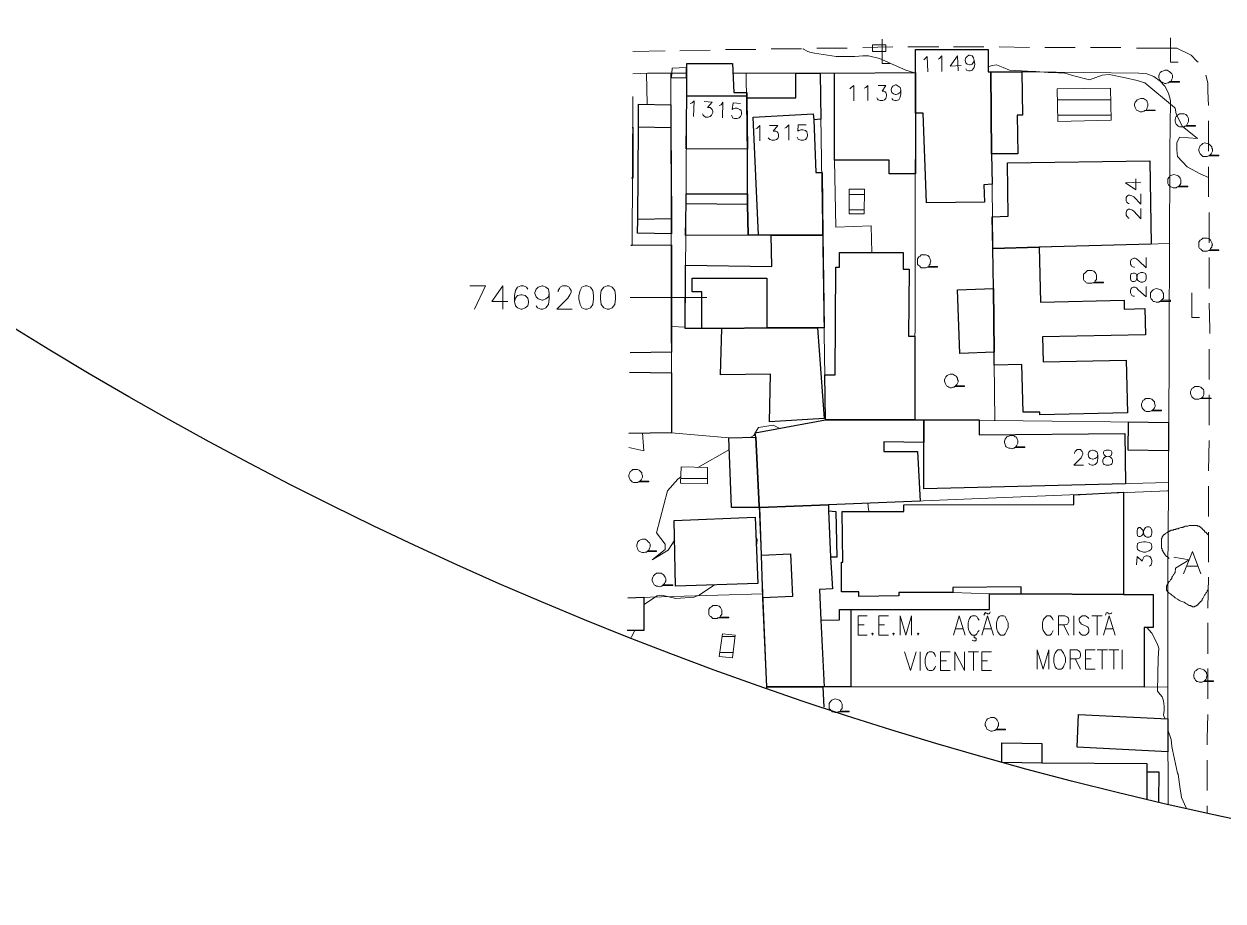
# Model space of a CAD drawing. Extents: x -2391 to 32076, y -11492 to 5852.
# Drawn here: x 4288.1 to 4445.8, y -1771.5 to -1656.3 of the extents above; entities that cross this region are included whole.
import ezdxf

# ---------------------------------------------------------------- set-up
doc = ezdxf.new("R2010")
doc.units = 0
doc.header["$LTSCALE"] = 7
for name, color, linetype in [('ALVE-CT', 3, 'CONTINUOUS'), ('PDF2_A101 - EDIFICACAO', 7, 'CONTINUOUS'), ('PDF2_A103 - PROJECAO_1', 7, 'CONTINUOUS'), ('PDF2_A118 - PISCINA', 7, 'CONTINUOUS'), ('PDF2_A119 - TELHEIRO', 7, 'CONTINUOUS'), ('PDF2_A122 - CASA_DE_MAQUINA', 7, 'CONTINUOUS'), ('PDF2_A123 - N DE PORTA', 7, 'CONTINUOUS'), ('PDF2_A124 - MURO', 7, 'CONTINUOUS'), ('PDF2_B224 - ESCOLAS', 7, 'CONTINUOUS'), ('PDF2_C301 - MEIO_FIO_2D', 7, 'CONTINUOUS'), ('PDF2_C317 - BOCA_LOBO', 7, 'CONTINUOUS'), ('PDF2_F601 - LIMITE_VEGETACAO', 7, 'CONTINUOUS'), ('PDF2_F602 - ARVORE_ISOLADA', 7, 'CONTINUOUS'), ('PDF2_F604 - TXT_AGRUPAMENTO_ARVORE', 7, 'CONTINUOUS'), ('PDF2_I903 - POSTE', 7, 'CONTINUOUS'), ('PDF2_M1303 - MARCA_UTM_SAD', 7, 'CONTINUOUS'), ('PDF2_M1305 - TXT_MALHA_UTM', 7, 'CONTINUOUS'), ('PDF2_N1401 - CURVA_MESTRA', 7, 'CONTINUOUS'), ('PDF2_N1402 - CURVA_INTERMEDIARIA', 7, 'CONTINUOUS')]:
    doc.layers.add(name, color=color, linetype=linetype)

msp = doc.modelspace()

# ---------------------------------------------------------------- linework, layer by layer
at = {"layer": 'ALVE-CT'}
msp.add_circle((4550.796, -1271.53), 500, dxfattribs=at)
at = {"layer": 'PDF2_A101 - EDIFICACAO', "lineweight": 30}
for points in [[(4415.25, -1662.596), (4415.334, -1673.349), (4415.419, -1677.328), (4414.318, -1677.413), (4414.403, -1679.699), (4406.783, -1679.783), (4406.36, -1668.015), (4405.344, -1668.015), (4405.344, -1662.681), (4405.344, -1659.633), (4414.911, -1659.633), (4414.911, -1662.596)], [(4381.299, -1661.496), (4381.468, -1665.306), (4383.162, -1665.306), (4383.162, -1665.729), (4383.162, -1665.983), (4383.246, -1672.756), (4375.203, -1672.671), (4375.288, -1665.729), (4375.288, -1661.496)], [(4391.967, -1668.862), (4392.221, -1675.804), (4393.067, -1675.804), (4393.152, -1684.017), (4386.379, -1684.017), (4384.686, -1684.017), (4383.331, -1684.017), (4383.246, -1679.953), (4383.246, -1678.598), (4383.246, -1672.756), (4383.162, -1665.983), (4389.596, -1665.983), (4389.596, -1662.766), (4392.813, -1662.766), (4392.898, -1668.777)], [(4405.344, -1668.015), (4405.344, -1675.973), (4401.873, -1675.973), (4401.873, -1674.195), (4394.676, -1674.195), (4394.676, -1662.766), (4405.344, -1662.681)], [(4415.334, -1673.349), (4415.25, -1662.596), (4419.313, -1662.596), (4419.398, -1668.269), (4418.721, -1668.269), (4418.805, -1673.349)], [(4373.256, -1681.9), (4373.256, -1683.847), (4368.769, -1683.763), (4368.853, -1681.985), (4368.938, -1669.793), (4368.938, -1666.83), (4373.171, -1666.914), (4373.171, -1669.878)], [(4421.599, -1685.625), (4415.504, -1685.795), (4415.419, -1681.646), (4417.536, -1681.561), (4417.451, -1674.534), (4436.162, -1674.28), (4436.331, -1685.202)], [(4383.331, -1684.017), (4375.118, -1684.101), (4375.203, -1679.868), (4375.203, -1678.598), (4383.246, -1678.598), (4383.246, -1679.953)], [(4393.152, -1684.017), (4393.321, -1696.208), (4392.475, -1696.208), (4385.786, -1696.208), (4379.86, -1696.293), (4377.235, -1696.293), (4375.034, -1696.293), (4375.118, -1687.996), (4386.463, -1688.165), (4386.379, -1684.017)], [(4405.259, -1708.315), (4393.491, -1708.315), (4393.406, -1702.389), (4394.761, -1702.389), (4394.845, -1688.25), (4395.353, -1688.25), (4395.353, -1686.303), (4403.735, -1686.303), (4403.735, -1688.504), (4404.497, -1688.504), (4404.412, -1697.309), (4405.259, -1697.309)], [(4415.673, -1699.426), (4415.588, -1691.044), (4415.504, -1685.795), (4421.599, -1685.625), (4421.769, -1692.822), (4432.775, -1692.568), (4432.775, -1693.753), (4435.484, -1693.668), (4435.569, -1697.14), (4422.023, -1697.394), (4422.107, -1700.696), (4433.029, -1700.442), (4433.199, -1707.384), (4421.684, -1707.638), (4421.684, -1707.299), (4419.483, -1707.299), (4419.313, -1701.034), (4415.673, -1701.119)], [(4415.673, -1699.426), (4411.186, -1699.595), (4410.847, -1691.213), (4415.588, -1691.044)], [(4379.86, -1696.293), (4385.786, -1696.208), (4392.475, -1696.208), (4393.321, -1708.146), (4386.125, -1708.569), (4386.294, -1702.304), (4379.69, -1702.389)], [(4405.259, -1708.315), (4406.444, -1708.315), (4406.444, -1711.279), (4401.195, -1711.194), (4401.195, -1712.464), (4405.598, -1712.464), (4405.936, -1718.983), (4393.914, -1719.491), (4384.855, -1719.83), (4384.77, -1719.83), (4384.77, -1719.661), (4384.347, -1710.601), (4384.262, -1710.009), (4393.491, -1708.315)], [(4406.444, -1711.279), (4406.444, -1708.315), (4413.726, -1708.315), (4413.726, -1710.263), (4432.86, -1710.093), (4432.945, -1716.697), (4406.444, -1717.375)], [(4438.617, -1708.654), (4438.617, -1712.379), (4433.283, -1712.295), (4433.368, -1708.569)], [(4384.77, -1719.83), (4381.13, -1719.83), (4380.791, -1710.686), (4384.347, -1710.601), (4384.77, -1719.661)], [(4432.691, -1731.26), (4419.229, -1731.175), (4419.229, -1730.244), (4410.254, -1730.328), (4410.254, -1731.006), (4403.142, -1731.006), (4403.142, -1731.429), (4397.893, -1731.514), (4397.893, -1730.921), (4395.607, -1730.921), (4395.607, -1727.026), (4395.777, -1727.026), (4395.692, -1720.338), (4403.82, -1720.338), (4403.82, -1719.491), (4426.171, -1719.407), (4426.171, -1718.137), (4432.691, -1717.798)], [(4392.729, -1730.582), (4392.898, -1734.646), (4395.353, -1734.562), (4395.353, -1733.207), (4396.877, -1733.207), (4415.08, -1733.207), (4415.08, -1731.175), (4418.975, -1731.175), (4419.229, -1731.175), (4432.691, -1731.26), (4436.585, -1731.26), (4436.585, -1735.578), (4435.4, -1735.578), (4435.4, -1743.451), (4396.877, -1743.367), (4393.321, -1743.367), (4393.152, -1743.367), (4385.786, -1743.367), (4385.278, -1731.683), (4385.109, -1726.095), (4384.855, -1719.83), (4393.914, -1719.491), (4393.914, -1720.253), (4394.845, -1720.338), (4395.015, -1726.349), (4394.168, -1726.349), (4394.422, -1730.498)], [(4384.601, -1729.82), (4373.764, -1730.159), (4373.594, -1721.523), (4384.262, -1721.1)], [(4438.532, -1747.6), (4438.532, -1751.918), (4426.595, -1751.325), (4426.764, -1747.007)]]:
    msp.add_lwpolyline(points, close=True, dxfattribs=at)
for points in [[(4368.091, -1669.878), (4368.176, -1669.878), (4368.176, -1676.566), (4368.007, -1676.566)], [(4367.922, -1685.371), (4368.091, -1685.371), (4373.256, -1685.287), (4373.256, -1699.426), (4367.837, -1699.51)], [(4367.753, -1702.05), (4373.256, -1702.135), (4373.256, -1710.009), (4367.668, -1710.093)], [(4367.499, -1731.683), (4369.615, -1731.598), (4369.615, -1736.001), (4367.414, -1736.001)], [(4367.414, -1736.001), (4367.414, -1736.001)], [(4385.786, -1743.621), (4385.786, -1743.367), (4393.152, -1743.367), (4393.287, -1746.073)], [(4416.689, -1753.273), (4416.689, -1750.733), (4421.938, -1750.817), (4421.938, -1753.357), (4435.738, -1753.442), (4435.738, -1754.543), (4437.347, -1754.543), (4437.307, -1758.48)]]:
    msp.add_lwpolyline(points, dxfattribs=at)
at = {"layer": 'PDF2_A103 - PROJECAO_1', "lineweight": 30}
for points in [[(4383.162, -1665.729), (4383.162, -1665.983), (4383.246, -1672.756), (4375.203, -1672.671), (4375.288, -1665.729)], [(4391.967, -1668.862), (4392.221, -1675.804), (4393.067, -1675.804), (4393.152, -1684.017), (4386.379, -1684.017), (4384.686, -1684.017), (4384.008, -1668.523), (4391.882, -1668.1)], [(4373.171, -1669.878), (4373.256, -1681.9), (4368.853, -1681.985), (4368.938, -1669.793)], [(4383.246, -1679.953), (4383.331, -1684.017), (4375.118, -1684.101), (4375.203, -1679.868)], [(4385.786, -1696.208), (4379.86, -1696.293), (4377.235, -1696.293), (4377.235, -1691.467), (4375.965, -1691.467), (4375.965, -1689.689), (4385.786, -1689.689)], [(4379.86, -1696.293), (4385.786, -1696.208), (4392.475, -1696.208), (4393.321, -1708.146), (4386.125, -1708.569), (4386.294, -1702.304), (4379.69, -1702.389)], [(4392.898, -1734.646), (4393.321, -1743.367), (4393.152, -1743.367), (4385.786, -1743.367), (4385.278, -1731.683), (4385.109, -1726.095), (4384.855, -1719.83), (4393.914, -1719.491), (4393.914, -1720.253), (4394.168, -1726.349), (4394.422, -1730.498), (4392.729, -1730.582)], [(4419.229, -1731.175), (4432.691, -1731.26), (4436.585, -1731.26), (4436.585, -1735.578), (4435.4, -1735.578), (4435.4, -1743.451), (4396.877, -1743.367), (4396.877, -1733.207), (4415.08, -1733.207), (4415.08, -1731.175), (4418.975, -1731.175)]]:
    msp.add_lwpolyline(points, close=True, dxfattribs=at)
msp.add_lwpolyline([(4416.689, -1753.273), (4421.938, -1753.357), (4435.738, -1753.442), (4435.738, -1754.543), (4435.738, -1758.112)], dxfattribs=at)
at = {"layer": 'PDF2_A118 - PISCINA', "lineweight": 9}
for points in [[(4424.055, -1669.116), (4423.97, -1664.798), (4430.997, -1664.713), (4431.082, -1668.946)], [(4396.623, -1681.223), (4396.623, -1678.005), (4398.655, -1678.005), (4398.571, -1681.223)], [(4377.997, -1716.697), (4374.441, -1716.613), (4374.526, -1714.496), (4377.997, -1714.581)], [(4379.521, -1739.387), (4379.944, -1736.424), (4381.638, -1736.594), (4381.299, -1739.557)]]:
    msp.add_lwpolyline(points, close=True, dxfattribs=at)
for points in [[(4423.97, -1666.237), (4430.997, -1666.237)], [(4424.055, -1668.269), (4431.082, -1668.269)], [(4396.623, -1678.683), (4398.571, -1678.683)], [(4396.623, -1680.715), (4398.571, -1680.715)], [(4374.441, -1716.02), (4377.997, -1716.02)], [(4379.86, -1736.763), (4381.638, -1736.763)], [(4379.606, -1738.879), (4381.384, -1738.879)]]:
    msp.add_lwpolyline(points, dxfattribs=at)
at = {"layer": 'PDF2_A119 - TELHEIRO', "lineweight": 9}
msp.add_lwpolyline([(4375.203, -1663.358), (4373.256, -1663.358), (4373.34, -1662.088), (4375.203, -1662.004)], close=True, dxfattribs=at)
at = {"layer": 'PDF2_A122 - CASA_DE_MAQUINA', "lineweight": 30}
msp.add_lwpolyline([(4385.278, -1731.683), (4385.109, -1726.095), (4388.919, -1725.926), (4389.173, -1731.514)], close=True, dxfattribs=at)
at = {"layer": 'PDF2_A123 - N DE PORTA', "lineweight": 9}
for points in [[(4406.444, -1660.988), (4406.614, -1660.818), (4406.868, -1660.564), (4406.952, -1662.596)], [(4408.307, -1660.903), (4408.476, -1660.818), (4408.815, -1660.48), (4408.815, -1662.512)], [(4410.932, -1662.427), (4410.847, -1660.48), (4409.916, -1661.834), (4411.355, -1661.75)], [(4413.048, -1661.072), (4412.964, -1661.326), (4412.794, -1661.58), (4412.54, -1661.665), (4412.456, -1661.665), (4412.117, -1661.58), (4411.948, -1661.411), (4411.863, -1661.072), (4411.863, -1660.988), (4411.948, -1660.734), (4412.117, -1660.564), (4412.371, -1660.395), (4412.456, -1660.395), (4412.794, -1660.48), (4412.964, -1660.734), (4413.048, -1661.072), (4413.133, -1661.58), (4413.048, -1662.004), (4412.794, -1662.342), (4412.54, -1662.427), (4412.371, -1662.427), (4412.032, -1662.342), (4411.948, -1662.173)], [(4396.708, -1664.798), (4396.877, -1664.628), (4397.216, -1664.374), (4397.216, -1666.406)], [(4398.571, -1664.713), (4398.825, -1664.628), (4399.079, -1664.374), (4399.079, -1666.322)], [(4400.433, -1664.374), (4401.449, -1664.374), (4400.941, -1665.136), (4401.195, -1665.136), (4401.365, -1665.221), (4401.449, -1665.306), (4401.534, -1665.56), (4401.534, -1665.729), (4401.449, -1666.068), (4401.28, -1666.237), (4401.026, -1666.322), (4400.687, -1666.322), (4400.433, -1666.237), (4400.349, -1666.152), (4400.264, -1665.983)], [(4403.396, -1664.967), (4403.312, -1665.306), (4403.058, -1665.475), (4402.804, -1665.56), (4402.719, -1665.56), (4402.465, -1665.475), (4402.211, -1665.306), (4402.126, -1664.967), (4402.126, -1664.882), (4402.211, -1664.628), (4402.38, -1664.459), (4402.719, -1664.29), (4402.804, -1664.29), (4403.058, -1664.459), (4403.312, -1664.628), (4403.396, -1664.967), (4403.396, -1665.475), (4403.312, -1665.898), (4403.142, -1666.237), (4402.804, -1666.322), (4402.634, -1666.322), (4402.38, -1666.237), (4402.211, -1666.068)], [(4375.711, -1666.745), (4375.965, -1666.66), (4376.219, -1666.406), (4376.134, -1668.438)], [(4377.574, -1666.491), (4378.59, -1666.576), (4377.997, -1667.253), (4378.336, -1667.253), (4378.505, -1667.422), (4378.59, -1667.507), (4378.674, -1667.761), (4378.674, -1667.93), (4378.505, -1668.269), (4378.336, -1668.438), (4378.082, -1668.523), (4377.743, -1668.523), (4377.489, -1668.354), (4377.404, -1668.269), (4377.32, -1668.1)], [(4379.521, -1666.999), (4379.775, -1666.914), (4380.029, -1666.576), (4379.944, -1668.608)], [(4382.315, -1666.745), (4381.384, -1666.66), (4381.214, -1667.507), (4381.384, -1667.422), (4381.638, -1667.338), (4381.892, -1667.338), (4382.23, -1667.507), (4382.4, -1667.676), (4382.484, -1667.93), (4382.484, -1668.184), (4382.315, -1668.438), (4382.146, -1668.608), (4381.892, -1668.692), (4381.553, -1668.692), (4381.299, -1668.608), (4381.214, -1668.438), (4381.13, -1668.269)], [(4388.157, -1669.962), (4388.326, -1669.878), (4388.665, -1669.539), (4388.665, -1671.571)], [(4390.951, -1669.539), (4389.935, -1669.539), (4389.85, -1670.386), (4390.019, -1670.301), (4390.273, -1670.216), (4390.527, -1670.216), (4390.866, -1670.301), (4391.035, -1670.47), (4391.12, -1670.809), (4391.12, -1670.978), (4391.035, -1671.232), (4390.866, -1671.486), (4390.612, -1671.571), (4390.273, -1671.571), (4390.019, -1671.486), (4389.935, -1671.402), (4389.765, -1671.148)], [(4384.347, -1670.047), (4384.516, -1669.962), (4384.855, -1669.624), (4384.855, -1671.656)], [(4386.125, -1669.624), (4387.225, -1669.624), (4386.633, -1670.386), (4386.971, -1670.386), (4387.141, -1670.47), (4387.225, -1670.555), (4387.31, -1670.809), (4387.31, -1671.063), (4387.225, -1671.317), (4387.056, -1671.486), (4386.802, -1671.571), (4386.463, -1671.571), (4386.209, -1671.486), (4386.125, -1671.402), (4385.955, -1671.232)], [(4434.977, -1677.074), (4432.945, -1677.159), (4434.299, -1678.09), (4434.299, -1676.651)], [(4433.453, -1679.868), (4433.368, -1679.868), (4433.199, -1679.783), (4433.114, -1679.699), (4433.029, -1679.529), (4433.029, -1679.106), (4433.114, -1678.937), (4433.199, -1678.852), (4433.368, -1678.767), (4433.537, -1678.767), (4433.791, -1678.852), (4434.045, -1679.021), (4434.977, -1679.953), (4434.977, -1678.598)], [(4433.453, -1681.815), (4433.368, -1681.815), (4433.199, -1681.646), (4433.114, -1681.561), (4433.029, -1681.392), (4433.029, -1681.053), (4433.114, -1680.799), (4433.199, -1680.715), (4433.368, -1680.63), (4433.537, -1680.63), (4433.791, -1680.715), (4434.045, -1680.884), (4434.977, -1681.9), (4434.977, -1680.545)], [(4434.13, -1688.25), (4434.045, -1688.25), (4433.791, -1688.165), (4433.707, -1687.996), (4433.622, -1687.827), (4433.622, -1687.488), (4433.707, -1687.234), (4433.876, -1687.149), (4434.045, -1687.065), (4434.215, -1687.065), (4434.384, -1687.149), (4434.723, -1687.403), (4435.654, -1688.335), (4435.654, -1686.98)], [(4434.13, -1692.06), (4433.961, -1692.06), (4433.791, -1691.975), (4433.707, -1691.806), (4433.622, -1691.636), (4433.622, -1691.298), (4433.707, -1691.044), (4433.791, -1690.959), (4433.961, -1690.874), (4434.215, -1690.874), (4434.384, -1690.959), (4434.638, -1691.213), (4435.654, -1692.144), (4435.654, -1690.79)], [(4426.256, -1712.718), (4426.256, -1712.633), (4426.341, -1712.464), (4426.425, -1712.379), (4426.595, -1712.21), (4427.018, -1712.21), (4427.187, -1712.379), (4427.272, -1712.464), (4427.357, -1712.633), (4427.357, -1712.803), (4427.272, -1712.972), (4427.103, -1713.311), (4426.171, -1714.242), (4427.441, -1714.242)], [(4429.304, -1712.887), (4429.219, -1713.226), (4428.965, -1713.395), (4428.711, -1713.48), (4428.627, -1713.48), (4428.288, -1713.395), (4428.119, -1713.226), (4428.034, -1712.887), (4428.034, -1712.803), (4428.119, -1712.549), (4428.288, -1712.379), (4428.627, -1712.295), (4428.711, -1712.295), (4428.965, -1712.379), (4429.219, -1712.549), (4429.304, -1712.887), (4429.304, -1713.395), (4429.219, -1713.903), (4428.965, -1714.157), (4428.711, -1714.242), (4428.542, -1714.242), (4428.203, -1714.157), (4428.119, -1713.988)], [(4434.384, -1727.365), (4434.469, -1726.264), (4435.146, -1726.857), (4435.23, -1726.603), (4435.315, -1726.434), (4435.4, -1726.264), (4435.654, -1726.18), (4435.823, -1726.18), (4436.162, -1726.264), (4436.331, -1726.518), (4436.416, -1726.772), (4436.416, -1727.026), (4436.331, -1727.365), (4436.246, -1727.45), (4436.077, -1727.534)]]:
    msp.add_lwpolyline(points, dxfattribs=at)
for points in [[(4433.622, -1689.774), (4433.707, -1690.028), (4433.876, -1690.112), (4434.13, -1690.112), (4434.299, -1690.028), (4434.384, -1689.858), (4434.469, -1689.435), (4434.553, -1689.181), (4434.807, -1689.012), (4434.977, -1688.927), (4435.23, -1688.927), (4435.484, -1689.012), (4435.569, -1689.096), (4435.654, -1689.35), (4435.654, -1689.774), (4435.569, -1690.028), (4435.4, -1690.112), (4435.23, -1690.197), (4434.977, -1690.197), (4434.807, -1690.112), (4434.553, -1689.943), (4434.469, -1689.689), (4434.384, -1689.266), (4434.299, -1689.096), (4434.13, -1689.012), (4433.961, -1689.012), (4433.707, -1689.096), (4433.622, -1689.35)], [(4430.405, -1712.295), (4430.151, -1712.379), (4430.066, -1712.549), (4430.066, -1712.718), (4430.151, -1712.887), (4430.32, -1713.057), (4430.743, -1713.141), (4430.997, -1713.226), (4431.167, -1713.395), (4431.251, -1713.565), (4431.251, -1713.903), (4431.167, -1714.073), (4431.082, -1714.157), (4430.828, -1714.242), (4430.405, -1714.242), (4430.151, -1714.157), (4430.066, -1714.073), (4429.981, -1713.903), (4429.981, -1713.565), (4430.066, -1713.395), (4430.235, -1713.226), (4430.489, -1713.141), (4430.913, -1713.057), (4431.082, -1712.972), (4431.167, -1712.718), (4431.167, -1712.549), (4431.082, -1712.379), (4430.828, -1712.295)], [(4434.469, -1723.216), (4434.553, -1723.555), (4434.723, -1723.64), (4434.892, -1723.64), (4435.061, -1723.555), (4435.23, -1723.386), (4435.315, -1722.962), (4435.4, -1722.708), (4435.569, -1722.454), (4435.738, -1722.37), (4436.077, -1722.37), (4436.246, -1722.454), (4436.331, -1722.624), (4436.416, -1722.878), (4436.416, -1723.216), (4436.331, -1723.555), (4436.246, -1723.64), (4436.077, -1723.724), (4435.738, -1723.724), (4435.569, -1723.64), (4435.4, -1723.47), (4435.315, -1723.132), (4435.23, -1722.793), (4435.061, -1722.624), (4434.892, -1722.454), (4434.723, -1722.454), (4434.553, -1722.624), (4434.469, -1722.878)], [(4434.469, -1725.079), (4434.553, -1725.333), (4434.807, -1725.502), (4435.315, -1725.672), (4435.569, -1725.672), (4436.077, -1725.502), (4436.331, -1725.333), (4436.416, -1725.079), (4436.416, -1724.91), (4436.331, -1724.571), (4436.077, -1724.402), (4435.569, -1724.317), (4435.315, -1724.317), (4434.807, -1724.402), (4434.553, -1724.571), (4434.469, -1724.91)]]:
    msp.add_lwpolyline(points, close=True, dxfattribs=at)
at = {"layer": 'PDF2_A124 - MURO', "lineweight": 9}
for points in [[(4368.176, -1662.85), (4370.123, -1662.766), (4373.171, -1662.766)], [(4369.954, -1662.766), (4370.038, -1666.83)], [(4385.8, -1743.522), (4384.77, -1719.661), (4384.347, -1710.601), (4380.791, -1710.686), (4373.256, -1710.009), (4373.171, -1662.935), (4373.171, -1662.766), (4373.34, -1662.766), (4375.203, -1662.766), (4375.288, -1662.766), (4375.034, -1696.293), (4393.321, -1696.208)], [(4381.384, -1662.766), (4383.077, -1662.766), (4384.601, -1662.766), (4389.173, -1662.766), (4392.813, -1662.766), (4393.914, -1662.766), (4394.676, -1662.766), (4405.344, -1662.681), (4405.259, -1708.315)], [(4383.077, -1662.766), (4383.077, -1662.935), (4383.331, -1684.017)], [(4438.617, -1708.654), (4415.673, -1708.4), (4393.491, -1708.315), (4392.813, -1662.766)], [(4414.911, -1662.596), (4420.245, -1662.596), (4434.723, -1662.766), (4435.738, -1662.85), (4436.67, -1663.189), (4437.516, -1663.782), (4438.109, -1664.459), (4438.617, -1665.39), (4438.871, -1666.322), (4438.786, -1673.01), (4438.786, -1674.28), (4438.702, -1696.716), (4438.702, -1700.103), (4438.617, -1716.528), (4406.444, -1717.375), (4406.444, -1708.315)], [(4415.25, -1662.596), (4415.758, -1708.4)], [(4368.176, -1665.814), (4368.091, -1685.371), (4367.922, -1685.371)], [(4399.587, -1686.303), (4399.502, -1682.831), (4394.845, -1683.001), (4394.676, -1674.195)], [(4393.152, -1684.017), (4375.118, -1684.101)], [(4415.504, -1685.795), (4438.786, -1685.117)], [(4373.256, -1696.039), (4375.034, -1696.124)], [(4373.256, -1710.009), (4367.668, -1710.093)], [(4438.617, -1716.528), (4438.617, -1717.544), (4438.532, -1728.296), (4438.532, -1730.921), (4438.532, -1731.26), (4438.532, -1743.536), (4438.532, -1747.6), (4438.586, -1758.776)], [(4438.617, -1717.544), (4438.532, -1717.629), (4384.855, -1719.83)], [(4415.08, -1731.175), (4410.254, -1731.006)], [(4385.278, -1731.175), (4367.499, -1731.683)], [(4438.532, -1743.451), (4385.786, -1743.367)]]:
    msp.add_lwpolyline(points, dxfattribs=at)
at = {"layer": 'PDF2_B224 - ESCOLAS', "lineweight": 9}
for points in [[(4398.994, -1736.594), (4397.809, -1736.594), (4397.809, -1734.054), (4398.994, -1734.054)], [(4401.788, -1736.594), (4400.518, -1736.594), (4400.518, -1734.054), (4401.788, -1734.054)], [(4403.312, -1736.594), (4403.312, -1734.054), (4404.074, -1736.594), (4404.836, -1734.054), (4404.836, -1736.594)], [(4410.339, -1736.594), (4411.101, -1734.054), (4411.863, -1736.594)], [(4413.726, -1734.646), (4413.556, -1734.392), (4413.387, -1734.138), (4413.218, -1734.054), (4412.794, -1734.054), (4412.625, -1734.138), (4412.456, -1734.392), (4412.371, -1734.646), (4412.286, -1734.985), (4412.286, -1735.578), (4412.371, -1736.001), (4412.456, -1736.17), (4412.625, -1736.424), (4412.794, -1736.594), (4413.218, -1736.594), (4413.387, -1736.424), (4413.556, -1736.17), (4413.726, -1736.001)], [(4414.064, -1736.594), (4414.826, -1734.054), (4415.588, -1736.594)], [(4414.318, -1733.969), (4414.488, -1733.715)], [(4414.742, -1733.715), (4414.826, -1733.8)], [(4415.08, -1733.8), (4415.165, -1733.546)], [(4423.462, -1734.646), (4423.377, -1734.392), (4423.208, -1734.223), (4423.039, -1734.054), (4422.615, -1734.054), (4422.446, -1734.223), (4422.277, -1734.392), (4422.107, -1734.646), (4422.023, -1734.985), (4422.023, -1735.578), (4422.107, -1736.001), (4422.277, -1736.17), (4422.446, -1736.424), (4422.615, -1736.594), (4423.039, -1736.594), (4423.208, -1736.424), (4423.377, -1736.17), (4423.462, -1736.001)], [(4424.139, -1736.594), (4424.139, -1734.054), (4424.986, -1734.054), (4425.325, -1734.223), (4425.409, -1734.308), (4425.494, -1734.562), (4425.494, -1734.816), (4425.409, -1734.985), (4425.325, -1735.154), (4424.986, -1735.239), (4424.139, -1735.239)], [(4426.171, -1734.054), (4426.171, -1736.594)], [(4428.119, -1734.392), (4427.949, -1734.223), (4427.695, -1734.054), (4427.272, -1734.054), (4427.018, -1734.223), (4426.849, -1734.392), (4426.849, -1734.646), (4426.933, -1734.9), (4427.018, -1734.985), (4427.187, -1735.154), (4427.78, -1735.408), (4427.949, -1735.493), (4428.034, -1735.578), (4428.119, -1735.832), (4428.119, -1736.17), (4427.949, -1736.424), (4427.695, -1736.594), (4427.272, -1736.594), (4427.018, -1736.424), (4426.849, -1736.17)], [(4428.542, -1734.054), (4429.897, -1734.054)], [(4429.219, -1734.054), (4429.219, -1736.594)], [(4430.066, -1736.594), (4430.828, -1734.054), (4431.59, -1736.594)], [(4430.32, -1733.969), (4430.405, -1733.715)], [(4430.659, -1733.715), (4430.828, -1733.8)], [(4431.082, -1733.8), (4431.167, -1733.63)], [(4397.809, -1735.239), (4398.571, -1735.239)], [(4400.518, -1735.239), (4401.28, -1735.239)], [(4410.678, -1735.747), (4411.609, -1735.747)], [(4414.318, -1735.747), (4415.334, -1735.747)], [(4424.817, -1735.239), (4425.494, -1736.594)], [(4430.32, -1735.747), (4431.251, -1735.747)], [(4412.794, -1737.271), (4412.964, -1737.356), (4413.218, -1737.356), (4413.302, -1737.271), (4413.302, -1737.017), (4413.218, -1736.932), (4413.048, -1736.932), (4413.048, -1736.594)], [(4403.904, -1738.795), (4404.666, -1741.25), (4405.428, -1738.795)], [(4405.936, -1738.795), (4405.936, -1741.25)], [(4407.968, -1739.387), (4407.884, -1739.133), (4407.714, -1738.879), (4407.545, -1738.795), (4407.122, -1738.795), (4406.952, -1738.879), (4406.783, -1739.133), (4406.698, -1739.387), (4406.614, -1739.726), (4406.614, -1740.319), (4406.698, -1740.657), (4406.783, -1740.911), (4406.952, -1741.165), (4407.122, -1741.25), (4407.545, -1741.25), (4407.714, -1741.165), (4407.884, -1740.911), (4407.968, -1740.657)], [(4409.916, -1741.25), (4408.646, -1741.25), (4408.646, -1738.795), (4409.916, -1738.795)], [(4410.508, -1741.25), (4410.508, -1738.795), (4411.778, -1741.25), (4411.778, -1738.795)], [(4412.286, -1738.795), (4413.641, -1738.795)], [(4412.964, -1738.795), (4412.964, -1741.25)], [(4415.334, -1741.25), (4414.064, -1741.25), (4414.064, -1738.795), (4415.334, -1738.795)], [(4421.345, -1741.081), (4421.345, -1738.541), (4422.107, -1741.081), (4422.869, -1738.541), (4422.869, -1741.081)], [(4425.663, -1741.081), (4425.663, -1738.541), (4426.595, -1738.541), (4426.849, -1738.71), (4426.933, -1738.795), (4427.018, -1739.049), (4427.018, -1739.303), (4426.933, -1739.557), (4426.849, -1739.641), (4426.595, -1739.726), (4425.663, -1739.726)], [(4428.965, -1741.081), (4427.695, -1741.081), (4427.695, -1738.541), (4428.965, -1738.541)], [(4429.219, -1738.541), (4430.574, -1738.541)], [(4429.897, -1738.541), (4429.897, -1741.081)], [(4430.743, -1738.541), (4432.098, -1738.541)], [(4431.421, -1738.541), (4431.421, -1741.081)], [(4432.521, -1738.541), (4432.521, -1741.081)], [(4408.646, -1739.98), (4409.408, -1739.98)], [(4414.064, -1739.98), (4414.826, -1739.98)], [(4426.341, -1739.726), (4427.018, -1741.081)], [(4427.695, -1739.726), (4428.457, -1739.726)]]:
    msp.add_lwpolyline(points, dxfattribs=at)
for points in [[(4416.52, -1734.054), (4416.35, -1734.138), (4416.181, -1734.392), (4416.096, -1734.646), (4416.012, -1734.985), (4416.012, -1735.578), (4416.096, -1736.001), (4416.181, -1736.17), (4416.35, -1736.424), (4416.52, -1736.594), (4416.943, -1736.594), (4417.112, -1736.424), (4417.282, -1736.17), (4417.366, -1736.001), (4417.536, -1735.578), (4417.536, -1734.985), (4417.366, -1734.646), (4417.282, -1734.392), (4417.112, -1734.138), (4416.943, -1734.054)], [(4399.671, -1736.34), (4399.587, -1736.424), (4399.671, -1736.594), (4399.756, -1736.424)], [(4402.465, -1736.34), (4402.38, -1736.424), (4402.465, -1736.594), (4402.55, -1736.424)], [(4405.682, -1736.34), (4405.598, -1736.424), (4405.682, -1736.594), (4405.767, -1736.424)], [(4424.055, -1738.541), (4423.885, -1738.71), (4423.716, -1738.964), (4423.631, -1739.133), (4423.547, -1739.557), (4423.547, -1740.149), (4423.631, -1740.488), (4423.716, -1740.742), (4423.885, -1740.996), (4424.055, -1741.081), (4424.478, -1741.081), (4424.647, -1740.996), (4424.817, -1740.742), (4424.901, -1740.488), (4425.071, -1740.149), (4425.071, -1739.557), (4424.901, -1739.133), (4424.817, -1738.964), (4424.647, -1738.71), (4424.478, -1738.541)]]:
    msp.add_lwpolyline(points, close=True, dxfattribs=at)
for centre, start, end in [((4414.53, -1733.842), 44.9852, 135.0148), ((4414.953, -1733.588), 224.9852, 315.0148), ((4430.532, -1733.842), 44.9852, 135.0148), ((4430.87, -1733.588), 224.9852, 315.0148)]:
    msp.add_arc(centre, 0.212, start, end, dxfattribs=at)
at = {"layer": 'PDF2_C301 - MEIO_FIO_2D', "lineweight": 9}
for points in [[(4368.176, -1659.887), (4372.409, -1659.802)], [(4374.356, -1659.802), (4378.336, -1659.718)], [(4380.368, -1659.633), (4384.347, -1659.633)], [(4386.379, -1659.548), (4390.358, -1659.548)], [(4392.39, -1659.464), (4396.369, -1659.464)], [(4398.401, -1659.379), (4402.38, -1659.294)], [(4404.328, -1659.294), (4405.513, -1659.294), (4408.392, -1659.294)], [(4410.339, -1659.294), (4414.318, -1659.294)], [(4416.35, -1659.294), (4420.329, -1659.379)], [(4422.361, -1659.379), (4426.341, -1659.379)], [(4428.373, -1659.379), (4432.352, -1659.379)], [(4434.384, -1659.464), (4438.532, -1659.464), (4439.718, -1659.464), (4441.58, -1660.395), (4442.342, -1661.157), (4442.512, -1661.326)], [(4443.528, -1663.02), (4443.782, -1664.036), (4443.782, -1665.136), (4443.866, -1666.999)], [(4443.866, -1669.031), (4443.866, -1673.01)], [(4443.866, -1675.042), (4443.866, -1679.021)], [(4443.951, -1681.053), (4443.951, -1685.033)], [(4443.951, -1686.98), (4443.951, -1691.044)], [(4443.951, -1692.991), (4444.036, -1696.378), (4444.036, -1696.97)], [(4443.951, -1699.002), (4443.951, -1702.982)], [(4443.951, -1705.014), (4443.951, -1708.993)], [(4443.951, -1711.025), (4443.866, -1715.004)], [(4443.866, -1717.036), (4443.866, -1721.015)], [(4443.866, -1723.047), (4443.866, -1727.026)], [(4443.866, -1728.974), (4443.782, -1733.038)], [(4443.782, -1734.985), (4443.782, -1739.049)], [(4443.782, -1740.996), (4443.782, -1744.975)], [(4443.782, -1747.007), (4443.697, -1750.225), (4443.697, -1750.987)], [(4443.697, -1753.019), (4443.697, -1756.998)], [(4443.697, -1759.03), (4443.678, -1759.921)]]:
    msp.add_lwpolyline(points, dxfattribs=at)
at = {"layer": 'PDF2_C317 - BOCA_LOBO', "lineweight": 9}
msp.add_lwpolyline([(4399.671, -1659.887), (4401.449, -1659.887), (4401.449, -1659.04), (4399.671, -1659.04)], close=True, dxfattribs=at)
at = {"layer": 'PDF2_F601 - LIMITE_VEGETACAO', "lineweight": 9}
for points in [[(4443.866, -1723.555), (4443.866, -1723.47), (4443.782, -1723.386), (4443.697, -1723.301), (4443.612, -1723.216), (4443.612, -1723.132), (4443.528, -1723.047), (4443.443, -1723.047), (4443.358, -1722.962), (4443.358, -1722.878), (4443.274, -1722.793), (4443.189, -1722.793), (4443.104, -1722.708), (4443.02, -1722.624), (4443.02, -1722.539), (4442.935, -1722.539), (4442.85, -1722.454), (4442.766, -1722.37), (4442.681, -1722.37), (4442.681, -1722.285), (4442.596, -1722.285), (4442.512, -1722.285), (4442.427, -1722.285), (4442.427, -1722.2), (4442.342, -1722.2), (4442.258, -1722.2), (4442.173, -1722.2), (4442.088, -1722.2), (4442.004, -1722.2), (4441.919, -1722.2), (4441.834, -1722.2), (4441.75, -1722.2), (4441.665, -1722.2), (4441.58, -1722.2), (4441.496, -1722.2), (4441.411, -1722.2), (4441.326, -1722.2), (4441.157, -1722.285), (4441.072, -1722.285), (4440.988, -1722.285), (4440.903, -1722.285), (4440.818, -1722.285), (4440.649, -1722.37), (4440.564, -1722.37), (4440.48, -1722.454), (4440.31, -1722.454), (4440.226, -1722.454), (4440.056, -1722.539), (4439.972, -1722.539), (4439.887, -1722.624), (4439.718, -1722.624), (4439.633, -1722.624), (4439.548, -1722.708), (4439.464, -1722.708), (4439.294, -1722.708), (4439.21, -1722.793), (4439.125, -1722.793), (4439.04, -1722.793), (4438.956, -1722.793), (4438.871, -1722.878), (4438.786, -1722.878), (4438.702, -1722.962), (4438.617, -1722.962), (4438.532, -1723.047), (4438.448, -1723.047), (4438.448, -1723.132), (4438.363, -1723.132), (4438.278, -1723.216), (4438.194, -1723.301), (4438.109, -1723.301), (4438.109, -1723.386), (4438.024, -1723.386), (4437.94, -1723.47), (4437.855, -1723.555), (4437.855, -1723.64), (4437.77, -1723.64), (4437.77, -1723.724), (4437.77, -1723.809), (4437.686, -1723.894), (4437.686, -1723.978), (4437.686, -1724.063), (4437.686, -1724.148), (4437.686, -1724.232), (4437.686, -1724.402), (4437.686, -1724.486), (4437.686, -1724.571), (4437.686, -1724.656), (4437.686, -1724.825), (4437.686, -1724.91), (4437.686, -1724.994), (4437.686, -1725.164), (4437.77, -1725.248), (4437.77, -1725.333), (4437.77, -1725.418), (4437.855, -1725.502), (4437.855, -1725.587), (4437.94, -1725.672), (4437.94, -1725.756), (4438.024, -1725.841), (4438.024, -1725.926), (4438.109, -1725.926), (4438.109, -1726.01), (4438.194, -1726.095), (4438.278, -1726.18), (4438.363, -1726.264), (4438.448, -1726.264), (4438.532, -1726.349), (4438.617, -1726.434), (4438.702, -1726.518)], [(4443.866, -1730.582), (4443.782, -1730.582), (4443.782, -1730.667), (4443.697, -1730.752), (4443.697, -1730.836), (4443.612, -1731.006), (4443.528, -1731.09), (4443.443, -1731.26), (4443.358, -1731.344), (4443.274, -1731.514), (4443.189, -1731.598), (4443.104, -1731.768), (4443.02, -1731.852), (4443.02, -1732.022), (4442.935, -1732.106), (4442.85, -1732.191), (4442.766, -1732.191), (4442.766, -1732.276), (4442.681, -1732.36), (4442.596, -1732.445), (4442.512, -1732.53), (4442.512, -1732.614), (4442.427, -1732.614), (4442.342, -1732.699), (4442.258, -1732.699), (4442.258, -1732.784), (4442.173, -1732.784), (4442.088, -1732.784), (4442.004, -1732.868), (4441.919, -1732.868), (4441.834, -1732.868), (4441.75, -1732.868), (4441.665, -1732.784), (4441.58, -1732.784), (4441.496, -1732.699), (4441.326, -1732.699), (4441.072, -1732.53), (4440.903, -1732.445), (4440.649, -1732.276), (4440.31, -1732.191), (4440.056, -1732.022), (4439.802, -1731.852), (4439.464, -1731.683), (4439.294, -1731.514), (4439.04, -1731.344), (4438.871, -1731.175), (4438.702, -1731.09), (4438.617, -1731.006), (4438.532, -1730.921), (4438.448, -1730.836), (4438.448, -1730.752), (4438.363, -1730.667), (4438.363, -1730.582), (4438.363, -1730.498), (4438.363, -1730.413), (4438.363, -1730.328), (4438.363, -1730.244), (4438.363, -1730.159), (4438.448, -1730.074), (4438.448, -1729.99), (4438.448, -1729.905), (4438.532, -1729.905), (4438.532, -1729.82), (4438.617, -1729.736), (4438.617, -1729.651), (4438.702, -1729.566), (4438.786, -1729.482), (4438.871, -1729.312), (4438.956, -1729.228), (4439.04, -1729.143), (4439.04, -1728.974), (4439.125, -1728.889), (4439.21, -1728.72), (4439.294, -1728.635), (4439.379, -1728.466), (4439.464, -1728.381), (4439.464, -1728.296), (4439.464, -1728.127), (4439.548, -1728.042), (4439.548, -1727.958), (4439.548, -1727.873), (4439.548, -1727.788), (4441.326, -1726.688), (4439.294, -1726.349)]]:
    msp.add_lwpolyline(points, dxfattribs=at)
at = {"layer": 'PDF2_F602 - ARVORE_ISOLADA', "lineweight": 9}
for points in [[(4438.786, -1663.866), (4438.702, -1663.951), (4438.617, -1664.036), (4438.532, -1664.036), (4438.278, -1664.12), (4438.109, -1664.12), (4437.94, -1664.036), (4437.77, -1663.951), (4437.601, -1663.866), (4437.516, -1663.697), (4437.432, -1663.528), (4437.347, -1663.358), (4437.347, -1663.104), (4437.432, -1662.85), (4437.516, -1662.681), (4437.686, -1662.512), (4437.94, -1662.427), (4438.109, -1662.342), (4438.448, -1662.342), (4438.702, -1662.512), (4438.871, -1662.681), (4439.04, -1662.85), (4439.125, -1663.02), (4439.125, -1663.189), (4439.125, -1663.358), (4439.04, -1663.528), (4438.956, -1663.782), (4438.786, -1663.866), (4438.702, -1663.951), (4440.056, -1663.951), (4440.056, -1663.866)], [(4435.654, -1667.592), (4435.484, -1667.676), (4435.4, -1667.761), (4435.315, -1667.761), (4435.146, -1667.846), (4434.892, -1667.846), (4434.723, -1667.761), (4434.553, -1667.676), (4434.384, -1667.592), (4434.299, -1667.422), (4434.215, -1667.253), (4434.13, -1666.999), (4434.13, -1666.83), (4434.215, -1666.576), (4434.384, -1666.406), (4434.469, -1666.237), (4434.723, -1666.152), (4434.977, -1666.068), (4435.315, -1666.068), (4435.569, -1666.237), (4435.738, -1666.322), (4435.823, -1666.576), (4435.908, -1666.745), (4435.908, -1666.914), (4435.908, -1667.084), (4435.823, -1667.253), (4435.738, -1667.422), (4435.654, -1667.592), (4435.484, -1667.676), (4436.839, -1667.676), (4436.839, -1667.592)], [(4440.988, -1669.624), (4440.818, -1669.708), (4440.734, -1669.708), (4440.649, -1669.793), (4440.395, -1669.793), (4440.226, -1669.793), (4440.056, -1669.793), (4439.887, -1669.708), (4439.718, -1669.539), (4439.633, -1669.454), (4439.548, -1669.285), (4439.464, -1669.031), (4439.464, -1668.862), (4439.548, -1668.608), (4439.633, -1668.438), (4439.802, -1668.269), (4440.056, -1668.1), (4440.226, -1668.1), (4440.649, -1668.1), (4440.903, -1668.184), (4441.072, -1668.354), (4441.157, -1668.523), (4441.242, -1668.692), (4441.242, -1668.946), (4441.242, -1669.116), (4441.157, -1669.285), (4441.072, -1669.454), (4440.988, -1669.624), (4440.818, -1669.708), (4442.173, -1669.708), (4442.173, -1669.624)], [(4444.036, -1673.518), (4443.951, -1673.603), (4443.866, -1673.603), (4443.697, -1673.687), (4443.528, -1673.687), (4443.358, -1673.687), (4443.104, -1673.687), (4443.02, -1673.603), (4442.85, -1673.433), (4442.766, -1673.349), (4442.681, -1673.179), (4442.596, -1672.925), (4442.596, -1672.671), (4442.681, -1672.502), (4442.766, -1672.248), (4442.935, -1672.164), (4443.104, -1671.994), (4443.358, -1671.91), (4443.697, -1671.994), (4443.951, -1672.079), (4444.12, -1672.248), (4444.29, -1672.417), (4444.29, -1672.587), (4444.374, -1672.756), (4444.374, -1673.01), (4444.29, -1673.179), (4444.205, -1673.349), (4444.036, -1673.518), (4443.951, -1673.603), (4445.221, -1673.603), (4445.221, -1673.518)], [(4439.972, -1677.582), (4439.802, -1677.667), (4439.718, -1677.751), (4439.633, -1677.836), (4439.464, -1677.836), (4439.21, -1677.836), (4439.04, -1677.751), (4438.871, -1677.667), (4438.786, -1677.582), (4438.617, -1677.413), (4438.532, -1677.243), (4438.532, -1677.074), (4438.532, -1676.82), (4438.532, -1676.651), (4438.702, -1676.397), (4438.786, -1676.227), (4439.04, -1676.143), (4439.294, -1676.058), (4439.633, -1676.143), (4439.887, -1676.227), (4440.056, -1676.397), (4440.141, -1676.566), (4440.226, -1676.735), (4440.226, -1676.905), (4440.226, -1677.074), (4440.226, -1677.243), (4440.056, -1677.497), (4439.972, -1677.582), (4439.802, -1677.667), (4441.157, -1677.667), (4441.157, -1677.582)], [(4444.036, -1685.964), (4443.866, -1686.049), (4443.697, -1686.133), (4443.528, -1686.133), (4443.358, -1686.133), (4443.104, -1686.133), (4443.02, -1686.049), (4442.85, -1685.879), (4442.681, -1685.795), (4442.596, -1685.625), (4442.596, -1685.371), (4442.596, -1685.117), (4442.596, -1684.948), (4442.766, -1684.694), (4442.935, -1684.609), (4443.104, -1684.44), (4443.358, -1684.44), (4443.697, -1684.44), (4443.951, -1684.525), (4444.12, -1684.694), (4444.205, -1684.863), (4444.29, -1685.033), (4444.374, -1685.287), (4444.29, -1685.456), (4444.29, -1685.625), (4444.12, -1685.795), (4444.036, -1685.964), (4443.866, -1686.049), (4445.221, -1686.049), (4445.221, -1685.964)], [(4407.037, -1688.165), (4406.868, -1688.25), (4406.698, -1688.335), (4406.529, -1688.335), (4406.36, -1688.335), (4406.106, -1688.335), (4406.021, -1688.25), (4405.852, -1688.081), (4405.682, -1687.996), (4405.598, -1687.827), (4405.598, -1687.573), (4405.598, -1687.319), (4405.598, -1687.149), (4405.767, -1686.895), (4405.936, -1686.811), (4406.106, -1686.641), (4406.36, -1686.641), (4406.698, -1686.641), (4406.952, -1686.726), (4407.122, -1686.895), (4407.206, -1687.065), (4407.291, -1687.234), (4407.376, -1687.403), (4407.291, -1687.657), (4407.291, -1687.827), (4407.122, -1687.996), (4407.037, -1688.165), (4406.868, -1688.25), (4408.222, -1688.25), (4408.222, -1688.165)], [(4428.881, -1690.197), (4428.711, -1690.282), (4428.627, -1690.282), (4428.542, -1690.366), (4428.373, -1690.366), (4428.119, -1690.366), (4427.949, -1690.366), (4427.78, -1690.282), (4427.695, -1690.112), (4427.526, -1690.028), (4427.441, -1689.858), (4427.441, -1689.604), (4427.441, -1689.435), (4427.441, -1689.181), (4427.611, -1689.012), (4427.78, -1688.843), (4427.949, -1688.673), (4428.203, -1688.673), (4428.542, -1688.673), (4428.796, -1688.758), (4428.965, -1688.927), (4429.05, -1689.096), (4429.135, -1689.266), (4429.135, -1689.52), (4429.135, -1689.689), (4429.135, -1689.858), (4428.965, -1690.028), (4428.881, -1690.197), (4428.711, -1690.282), (4430.066, -1690.282), (4430.066, -1690.197)], [(4437.686, -1692.568), (4437.516, -1692.737), (4437.432, -1692.737), (4437.347, -1692.822), (4437.178, -1692.822), (4437.008, -1692.822), (4436.754, -1692.737), (4436.585, -1692.737), (4436.5, -1692.568), (4436.331, -1692.398), (4436.246, -1692.229), (4436.246, -1692.06), (4436.246, -1691.806), (4436.246, -1691.636), (4436.416, -1691.382), (4436.585, -1691.213), (4436.754, -1691.128), (4437.008, -1691.044), (4437.347, -1691.128), (4437.601, -1691.213), (4437.77, -1691.382), (4437.855, -1691.552), (4437.94, -1691.721), (4437.94, -1691.89), (4437.94, -1692.144), (4437.94, -1692.314), (4437.77, -1692.483), (4437.686, -1692.568), (4437.516, -1692.737), (4438.871, -1692.737), (4438.871, -1692.568)], [(4410.593, -1703.828), (4410.508, -1703.913), (4410.424, -1703.998), (4410.254, -1703.998), (4410.085, -1704.082), (4409.916, -1704.082), (4409.746, -1703.998), (4409.577, -1703.913), (4409.408, -1703.828), (4409.323, -1703.659), (4409.238, -1703.49), (4409.154, -1703.236), (4409.154, -1703.066), (4409.238, -1702.812), (4409.323, -1702.643), (4409.492, -1702.474), (4409.662, -1702.389), (4409.916, -1702.304), (4410.254, -1702.304), (4410.508, -1702.474), (4410.678, -1702.558), (4410.847, -1702.812), (4410.847, -1702.982), (4410.932, -1703.151), (4410.932, -1703.32), (4410.847, -1703.49), (4410.762, -1703.659), (4410.593, -1703.828), (4410.508, -1703.913), (4411.778, -1703.913), (4411.778, -1703.828)], [(4442.935, -1705.437), (4442.85, -1705.521), (4442.766, -1705.521), (4442.596, -1705.606), (4442.427, -1705.606), (4442.258, -1705.606), (4442.088, -1705.606), (4441.919, -1705.521), (4441.75, -1705.352), (4441.665, -1705.268), (4441.58, -1705.098), (4441.496, -1704.844), (4441.496, -1704.59), (4441.58, -1704.421), (4441.665, -1704.167), (4441.834, -1704.082), (4442.088, -1703.913), (4442.258, -1703.913), (4442.596, -1703.913), (4442.85, -1703.998), (4443.02, -1704.167), (4443.189, -1704.336), (4443.274, -1704.506), (4443.274, -1704.675), (4443.274, -1704.929), (4443.189, -1705.098), (4443.104, -1705.268), (4442.935, -1705.437), (4442.85, -1705.521), (4444.205, -1705.521), (4444.205, -1705.437)], [(4436.5, -1707.045), (4436.416, -1707.13), (4436.331, -1707.13), (4436.162, -1707.215), (4435.992, -1707.215), (4435.823, -1707.215), (4435.654, -1707.215), (4435.484, -1707.13), (4435.315, -1706.961), (4435.23, -1706.876), (4435.146, -1706.707), (4435.061, -1706.453), (4435.061, -1706.199), (4435.146, -1706.029), (4435.23, -1705.775), (4435.4, -1705.691), (4435.569, -1705.521), (4435.823, -1705.521), (4436.162, -1705.521), (4436.416, -1705.606), (4436.585, -1705.775), (4436.754, -1705.945), (4436.754, -1706.114), (4436.839, -1706.368), (4436.839, -1706.537), (4436.754, -1706.707), (4436.67, -1706.876), (4436.5, -1707.045), (4436.416, -1707.13), (4437.686, -1707.13), (4437.686, -1707.045)], [(4418.552, -1711.871), (4418.382, -1711.956), (4418.298, -1712.041), (4418.213, -1712.041), (4418.044, -1712.125), (4417.79, -1712.041), (4417.62, -1712.041), (4417.451, -1711.956), (4417.282, -1711.871), (4417.197, -1711.702), (4417.112, -1711.533), (4417.028, -1711.279), (4417.028, -1711.109), (4417.112, -1710.855), (4417.282, -1710.686), (4417.366, -1710.517), (4417.62, -1710.432), (4417.874, -1710.347), (4418.213, -1710.347), (4418.467, -1710.517), (4418.636, -1710.601), (4418.721, -1710.855), (4418.805, -1711.025), (4418.805, -1711.194), (4418.805, -1711.363), (4418.721, -1711.533), (4418.636, -1711.702), (4418.552, -1711.871), (4418.382, -1711.956), (4419.737, -1711.956), (4419.737, -1711.871)], [(4369.107, -1716.359), (4369.023, -1716.443), (4368.938, -1716.443), (4368.769, -1716.528), (4368.599, -1716.528), (4368.43, -1716.528), (4368.261, -1716.528), (4368.091, -1716.443), (4367.922, -1716.274), (4367.837, -1716.189), (4367.753, -1716.02), (4367.668, -1715.766), (4367.668, -1715.512), (4367.753, -1715.343), (4367.837, -1715.089), (4368.007, -1715.004), (4368.176, -1714.835), (4368.43, -1714.835), (4368.769, -1714.835), (4369.023, -1714.919), (4369.192, -1715.089), (4369.361, -1715.258), (4369.361, -1715.427), (4369.446, -1715.681), (4369.446, -1715.851), (4369.361, -1716.02), (4369.276, -1716.189), (4369.107, -1716.359), (4369.023, -1716.443), (4370.292, -1716.443), (4370.292, -1716.359)], [(4370.123, -1725.502), (4370.038, -1725.587), (4369.954, -1725.672), (4369.784, -1725.672), (4369.615, -1725.756), (4369.446, -1725.756), (4369.276, -1725.672), (4369.107, -1725.587), (4368.938, -1725.502), (4368.853, -1725.333), (4368.769, -1725.164), (4368.684, -1724.994), (4368.684, -1724.74), (4368.769, -1724.486), (4368.853, -1724.317), (4369.023, -1724.148), (4369.192, -1724.063), (4369.446, -1723.978), (4369.784, -1723.978), (4370.038, -1724.148), (4370.208, -1724.317), (4370.377, -1724.486), (4370.462, -1724.656), (4370.462, -1724.825), (4370.462, -1724.994), (4370.377, -1725.164), (4370.292, -1725.418), (4370.123, -1725.502), (4370.038, -1725.587), (4371.308, -1725.587), (4371.308, -1725.502)], [(4372.155, -1729.99), (4372.07, -1730.074), (4371.986, -1730.159), (4371.901, -1730.159), (4371.647, -1730.244), (4371.478, -1730.159), (4371.308, -1730.159), (4371.139, -1730.074), (4370.97, -1729.99), (4370.885, -1729.82), (4370.8, -1729.651), (4370.716, -1729.397), (4370.716, -1729.228), (4370.8, -1728.974), (4370.885, -1728.804), (4371.054, -1728.635), (4371.308, -1728.466), (4371.478, -1728.466), (4371.901, -1728.466), (4372.155, -1728.635), (4372.24, -1728.72), (4372.409, -1728.974), (4372.494, -1729.143), (4372.494, -1729.312), (4372.494, -1729.482), (4372.409, -1729.651), (4372.324, -1729.82), (4372.155, -1729.99), (4372.07, -1730.074), (4373.425, -1730.074), (4373.425, -1729.99)], [(4379.606, -1734.223), (4379.436, -1734.308), (4379.352, -1734.308), (4379.267, -1734.392), (4379.098, -1734.392), (4378.928, -1734.392), (4378.674, -1734.392), (4378.59, -1734.308), (4378.42, -1734.138), (4378.251, -1734.054), (4378.166, -1733.884), (4378.166, -1733.63), (4378.166, -1733.376), (4378.166, -1733.207), (4378.336, -1732.953), (4378.505, -1732.868), (4378.674, -1732.699), (4378.928, -1732.699), (4379.267, -1732.699), (4379.521, -1732.784), (4379.69, -1732.953), (4379.775, -1733.122), (4379.86, -1733.292), (4379.86, -1733.461), (4379.86, -1733.715), (4379.86, -1733.884), (4379.69, -1734.054), (4379.606, -1734.223), (4379.436, -1734.308), (4380.791, -1734.308), (4380.791, -1734.223)], [(4443.358, -1742.605), (4443.274, -1742.689), (4443.189, -1742.689), (4443.02, -1742.774), (4442.85, -1742.774), (4442.681, -1742.774), (4442.427, -1742.689), (4442.342, -1742.689), (4442.173, -1742.52), (4442.088, -1742.351), (4442.004, -1742.266), (4441.919, -1742.012), (4441.919, -1741.758), (4442.004, -1741.589), (4442.088, -1741.335), (4442.258, -1741.25), (4442.427, -1741.081), (4442.681, -1740.996), (4443.02, -1741.081), (4443.274, -1741.165), (4443.443, -1741.335), (4443.612, -1741.504), (4443.612, -1741.673), (4443.697, -1741.843), (4443.612, -1742.097), (4443.612, -1742.266), (4443.528, -1742.435), (4443.358, -1742.605), (4443.274, -1742.689), (4444.544, -1742.689), (4444.544, -1742.605)], [(4395.438, -1746.584), (4395.269, -1746.669), (4395.184, -1746.669), (4395.099, -1746.753), (4394.93, -1746.753), (4394.761, -1746.753), (4394.507, -1746.669), (4394.337, -1746.669), (4394.253, -1746.499), (4394.083, -1746.33), (4393.999, -1746.245), (4393.999, -1745.991), (4393.999, -1745.737), (4393.999, -1745.568), (4394.168, -1745.314), (4394.337, -1745.145), (4394.507, -1745.06), (4394.761, -1744.975), (4395.099, -1745.06), (4395.353, -1745.145), (4395.523, -1745.314), (4395.607, -1745.483), (4395.692, -1745.653), (4395.692, -1745.822), (4395.692, -1746.076), (4395.692, -1746.245), (4395.523, -1746.415), (4395.438, -1746.584), (4395.269, -1746.669), (4396.623, -1746.669), (4396.623, -1746.584)], [(4416.012, -1748.955), (4415.842, -1749.039), (4415.758, -1749.124), (4415.673, -1749.124), (4415.419, -1749.209), (4415.25, -1749.209), (4415.08, -1749.124), (4414.911, -1749.039), (4414.742, -1748.955), (4414.657, -1748.785), (4414.572, -1748.616), (4414.488, -1748.447), (4414.488, -1748.193), (4414.572, -1747.939), (4414.657, -1747.769), (4414.826, -1747.6), (4415.08, -1747.515), (4415.25, -1747.431), (4415.673, -1747.431), (4415.927, -1747.6), (4416.096, -1747.769), (4416.181, -1747.939), (4416.266, -1748.108), (4416.266, -1748.277), (4416.266, -1748.447), (4416.181, -1748.616), (4416.096, -1748.87), (4416.012, -1748.955), (4415.842, -1749.039), (4417.197, -1749.039), (4417.197, -1748.955)]]:
    msp.add_lwpolyline(points, close=True, dxfattribs=at)
at = {"layer": 'PDF2_F604 - TXT_AGRUPAMENTO_ARVORE', "lineweight": 9}
for points in [[(4440.564, -1728.55), (4441.75, -1725.587), (4442.85, -1728.55)], [(4440.988, -1727.534), (4442.427, -1727.534)]]:
    msp.add_lwpolyline(points, dxfattribs=at)
at = {"layer": 'PDF2_I903 - POSTE', "lineweight": 9}
for points in [[(4401.957, -1661.496), (4400.941, -1661.496), (4400.941, -1658.278)], [(4439.887, -1661.326), (4438.871, -1661.326), (4438.871, -1658.109)], [(4442.681, -1694.854), (4441.665, -1694.854), (4441.665, -1691.636)]]:
    msp.add_lwpolyline(points, dxfattribs=at)
at = {"layer": 'PDF2_M1303 - MARCA_UTM_SAD', "lineweight": 9}
msp.add_lwpolyline([(4367.837, -1692.229), (4377.912, -1692.229)], dxfattribs=at)
at = {"layer": 'PDF2_M1305 - TXT_MALHA_UTM', "lineweight": 9}
for points in [[(4347.348, -1693.753), (4348.788, -1690.705), (4346.756, -1690.705)], [(4351.074, -1693.753), (4351.074, -1690.705), (4349.634, -1692.737), (4351.751, -1692.737)], [(4354.375, -1691.128), (4354.206, -1690.874), (4353.783, -1690.705), (4353.444, -1690.705), (4353.021, -1690.874), (4352.767, -1691.298), (4352.598, -1691.975), (4352.598, -1692.737), (4352.767, -1693.33), (4353.021, -1693.584), (4353.444, -1693.753), (4353.613, -1693.753), (4354.037, -1693.584), (4354.375, -1693.33), (4354.46, -1692.906), (4354.46, -1692.737), (4354.375, -1692.314), (4354.037, -1691.975), (4353.613, -1691.89), (4353.444, -1691.89), (4353.021, -1691.975), (4352.767, -1692.314), (4352.598, -1692.737)], [(4357.169, -1691.721), (4357.085, -1692.144), (4356.746, -1692.398), (4356.323, -1692.568), (4356.238, -1692.568), (4355.73, -1692.398), (4355.476, -1692.144), (4355.307, -1691.721), (4355.307, -1691.552), (4355.476, -1691.128), (4355.73, -1690.874), (4356.238, -1690.705), (4356.323, -1690.705), (4356.746, -1690.874), (4357.085, -1691.128), (4357.169, -1691.721), (4357.169, -1692.398), (4357.085, -1693.16), (4356.746, -1693.584), (4356.323, -1693.753), (4356.069, -1693.753), (4355.645, -1693.584), (4355.476, -1693.33)], [(4358.355, -1691.467), (4358.355, -1691.298), (4358.524, -1691.044), (4358.609, -1690.874), (4358.947, -1690.705), (4359.455, -1690.705), (4359.794, -1690.874), (4359.879, -1691.044), (4360.048, -1691.298), (4360.048, -1691.552), (4359.879, -1691.89), (4359.625, -1692.314), (4358.185, -1693.753), (4360.217, -1693.753)]]:
    msp.add_lwpolyline(points, dxfattribs=at)
for points in [[(4361.911, -1690.705), (4361.487, -1690.874), (4361.233, -1691.298), (4361.064, -1691.975), (4361.064, -1692.398), (4361.233, -1693.16), (4361.487, -1693.584), (4361.911, -1693.753), (4362.165, -1693.753), (4362.588, -1693.584), (4362.927, -1693.16), (4363.011, -1692.398), (4363.011, -1691.975), (4362.927, -1691.298), (4362.588, -1690.874), (4362.165, -1690.705)], [(4364.789, -1690.705), (4364.366, -1690.874), (4364.027, -1691.298), (4363.943, -1691.975), (4363.943, -1692.398), (4364.027, -1693.16), (4364.366, -1693.584), (4364.789, -1693.753), (4365.043, -1693.753), (4365.467, -1693.584), (4365.805, -1693.16), (4365.89, -1692.398), (4365.89, -1691.975), (4365.805, -1691.298), (4365.467, -1690.874), (4365.043, -1690.705)]]:
    msp.add_lwpolyline(points, close=True, dxfattribs=at)
at = {"layer": 'PDF2_N1401 - CURVA_MESTRA', "lineweight": 20}
for points in [[(4384.262, -1710.009), (4384.686, -1709.331), (4386.633, -1708.993), (4387.395, -1709.416)], [(4369.446, -1710.009), (4369.615, -1712.379), (4367.668, -1711.956)], [(4383.67, -1710.601), (4384.093, -1710.347), (4384.262, -1710.093)], [(4376.727, -1714.581), (4380.876, -1712.21)], [(4373.679, -1724.063), (4372.832, -1725.418), (4370.716, -1726.688), (4372.409, -1725.333), (4372.409, -1724.656), (4371.308, -1723.132), (4372.748, -1717.629), (4374.102, -1716.105), (4374.441, -1715.851)], [(4399.079, -1719.237), (4399.163, -1720.084), (4399.248, -1720.338)], [(4384.432, -1724.825), (4384.516, -1724.148), (4384.516, -1724.063), (4384.516, -1723.978), (4384.432, -1723.809), (4384.347, -1723.809)], [(4369.615, -1732.868), (4369.7, -1732.53), (4371.393, -1731.429), (4371.986, -1731.344), (4373.848, -1731.768), (4376.219, -1731.598), (4376.896, -1731.344), (4378.928, -1729.99)], [(4435.738, -1735.578), (4436.416, -1736.34), (4437.093, -1737.61), (4437.262, -1738.033), (4437.347, -1738.287), (4437.262, -1739.641), (4437.178, -1743.959), (4437.516, -1744.383), (4437.77, -1744.721), (4437.94, -1745.229), (4438.024, -1745.907), (4438.024, -1746.499), (4437.94, -1747.092), (4438.109, -1747.515)], [(4367.976, -1736.908), (4368.43, -1736.001)], [(4438.532, -1749.039), (4438.956, -1750.309), (4439.04, -1751.241), (4439.125, -1751.664), (4439.802, -1754.712), (4439.887, -1754.881), (4440.141, -1756.828), (4440.226, -1757.336), (4440.31, -1757.929), (4440.924, -1759.309)]]:
    msp.add_lwpolyline(points, dxfattribs=at)
at = {"layer": 'PDF2_N1402 - CURVA_INTERMEDIARIA', "lineweight": 9}
for points in [[(4390.612, -1659.548), (4390.527, -1659.548), (4391.205, -1659.887), (4391.459, -1659.972), (4392.051, -1660.141), (4394.93, -1660.564), (4397.385, -1660.564), (4398.401, -1660.48), (4398.655, -1660.48), (4399.163, -1660.48), (4400.603, -1660.818), (4404.074, -1662.342), (4405.09, -1662.681)], [(4414.911, -1661.919), (4415.419, -1661.75), (4416.012, -1661.665), (4416.858, -1662.004), (4417.705, -1662.342), (4420.837, -1662.512), (4421.176, -1662.512), (4422.785, -1662.681), (4423.208, -1662.681), (4424.986, -1662.766), (4426.171, -1663.104), (4428.203, -1663.612), (4429.897, -1663.02), (4430.828, -1662.935), (4432.945, -1663.358), (4434.469, -1663.697), (4435.484, -1664.036), (4439.379, -1667.253), (4439.464, -1667.338), (4439.633, -1668.1), (4440.395, -1669.708), (4442.427, -1671.317), (4440.056, -1671.148), (4439.718, -1671.91), (4439.718, -1672.841), (4439.802, -1673.687), (4441.072, -1675.042), (4442.766, -1675.973), (4443.866, -1676.481)]]:
    msp.add_lwpolyline(points, dxfattribs=at)

doc.saveas('drawing.dxf')
